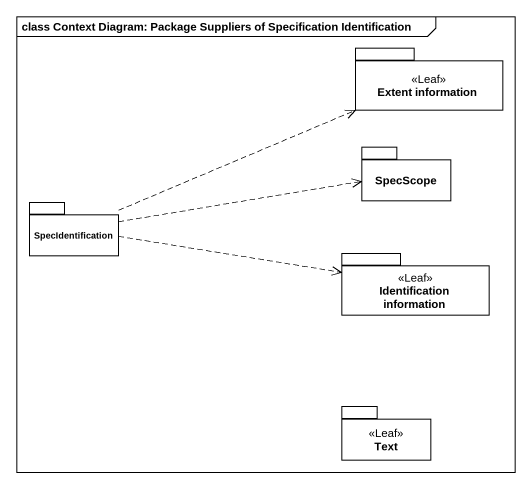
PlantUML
@startuml
mainframe class Context Diagram: Package Suppliers of Specification Identification
package "Extent information" as Extent_information <<Leaf>> {
}
package SpecScope {
}
package SpecIdentification {
}
package "Identification information" as Identification_information <<Leaf>> {
}
package Text <<Leaf>> {
}
SpecIdentification .right.> Extent_information
SpecIdentification .right.> SpecScope
SpecIdentification .right.> Identification_information
@enduml
